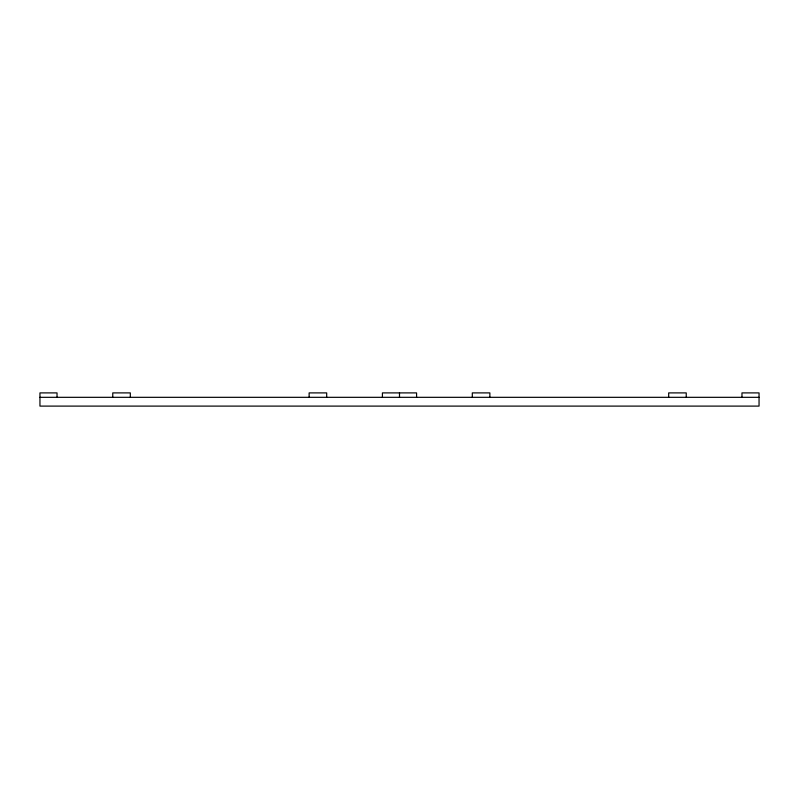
<?xml version="1.0" encoding="UTF-8"?>
<svg xmlns="http://www.w3.org/2000/svg" width="799" height="799" viewBox="0 0 799 799"><rect width="100%" height="100%" fill="white"/><g stroke="black" fill="none" stroke-linecap="round" stroke-linejoin="round"><path stroke-width="1.2" d="M39.95 397.323L759.05 397.323M741.971 397.323L741.971 392.898L759.05 392.898L759.05 406.102L39.95 406.102L39.95 392.898L57.029 392.898L57.029 397.323M686.241 397.323L686.241 392.898L668.683 392.898L668.683 397.323M489.867 397.323L489.867 392.898L472.309 392.898L472.309 397.323M416.579 397.323L416.579 392.898L382.421 392.898L382.421 397.323M399.5 392.898L399.5 397.323M326.691 397.323L326.691 392.898L309.133 392.898L309.133 397.323M130.317 397.323L130.317 392.898L112.759 392.898L112.759 397.323"/></g></svg>
